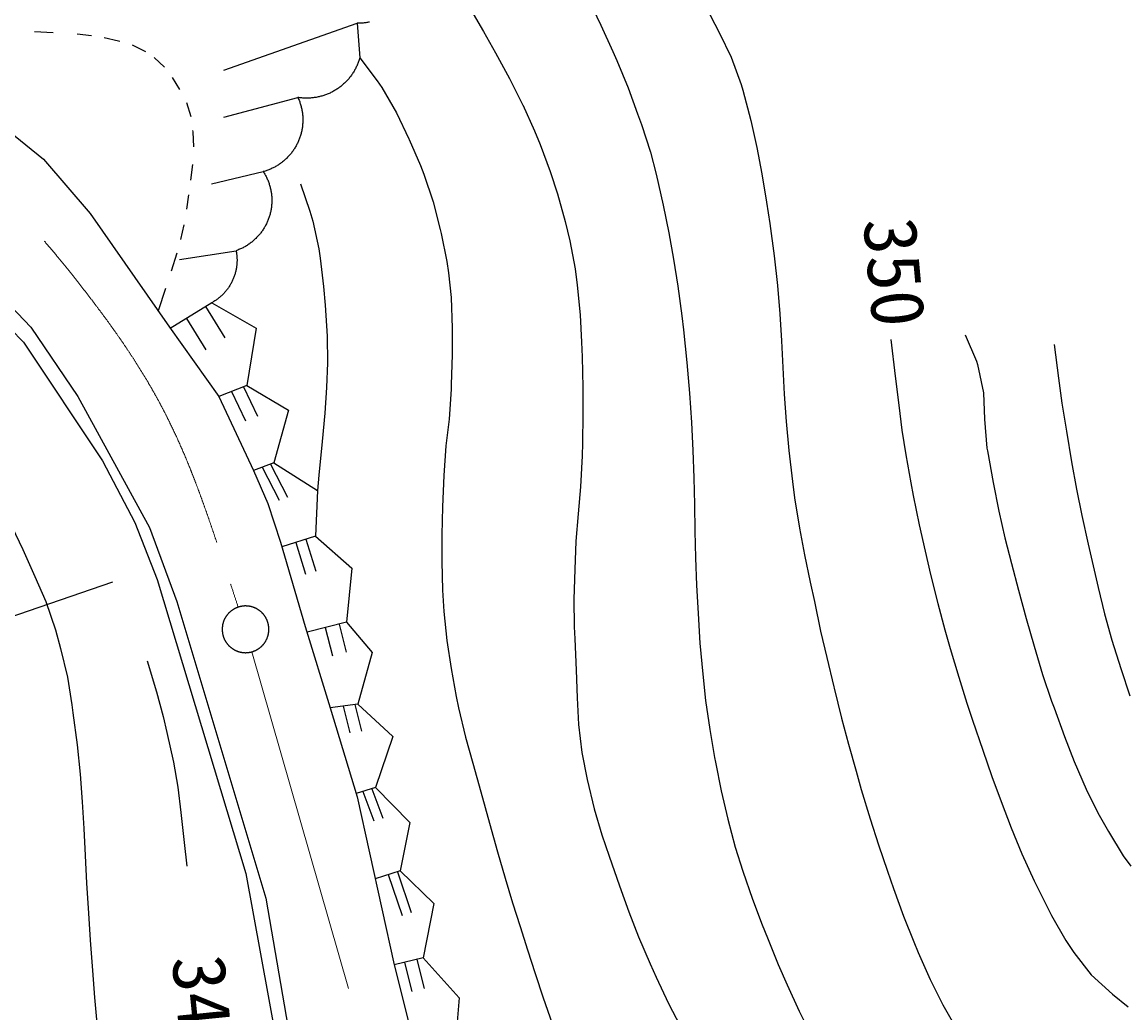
# Model space of a CAD drawing. Units: millimetres, scale not verified. Extents: x 40000 to 680000, y 20000 to 380000.
# Drawn here: x 167318 to 205104, y 261811 to 295755 of the extents above; entities that cross this region are included whole.
import ezdxf
from ezdxf.enums import TextEntityAlignment as Align

# ---------------------------------------------------------------- set-up
doc = ezdxf.new("R2010")
doc.units = ezdxf.units.MM
doc.header["$LTSCALE"] = 1000
doc.linetypes.add('CHAIN', pattern=[18.5, 12, -1.5, 3.5, -1.5])
for name, color, linetype, lineweight in [('M-BGD', 7, 'Continuous', 25), ('M-BMK', 2, 'CHAIN', 13), ('M-BMK-SRVR', 3, 'Continuous', 25)]:
    doc.layers.add(name, color=color, linetype=linetype, lineweight=lineweight)
doc.styles.add('ＭＳ ゴシック', font='')
doc.styles.get('ＭＳ ゴシック').set_extended_font_data('MS Gothic')

msp = doc.modelspace()

# ---------------------------------------------------------------- linework, layer by layer
at = {"layer": 'M-BGD'}
for p, q in [((174228, 294104), (178800, 295713)), ((178800, 295713), (178885, 294527)), ((167746, 295434), (168386, 295403)), ((169205, 295354), (169695, 295300)), ((171094, 294973), (171550, 294747)), ((171848, 294546), (172196, 294215)), ((172463, 293851), (172713, 293444)), ((164915, 293596), (168047, 291056)), ((172948, 292994), (173096, 292515)), ((174228, 292495), (176768, 293173)), ((168047, 291056), (169656, 289193)), ((173152, 290876), (173084, 290343)), ((173805, 290209), (175583, 290633)), ((173022, 289837), (172955, 289350)), ((163137, 289109), (167370, 284791)), ((163814, 289278), (167624, 285299)), ((169656, 289193), (172365, 285299)), ((172859, 288804), (172746, 288311)), ((172616, 287838), (172423, 287218)), ((172715, 287620), (174651, 287923)), ((172230, 286632), (171976, 285858)), ((173816, 286139), (172396, 285256)), ((173816, 286139), (175334, 285269)), ((173605, 286008), (174270, 284936)), ((167624, 285299), (169233, 282928)), ((172365, 285299), (174059, 282928)), ((172952, 285602), (173617, 284530)), ((175334, 285269), (175022, 283304)), ((167370, 284791), (170079, 280727)), ((175022, 283304), (174059, 282928)), ((174490, 283096), (174975, 282089)), ((174900, 283257), (175385, 282249)), ((175022, 283304), (176448, 282457)), ((169233, 282928), (171688, 278441)), ((174059, 282928), (175244, 280388)), ((176448, 282457), (175949, 280658)), ((170079, 280727), (171180, 278610)), ((175949, 280658), (175244, 280388)), ((175244, 280388), (175742, 279267)), ((175544, 280503), (176122, 279371)), ((175831, 280613), (176409, 279481)), ((175949, 280658), (177445, 279711)), ((177445, 279711), (177373, 278140)), ((175742, 279267), (176175, 277933)), ((171180, 278610), (171942, 276663)), ((171688, 278441), (172619, 275901)), ((177373, 278140), (176221, 277779)), ((177373, 278140), (178622, 277044)), ((176175, 277933), (177022, 275054)), ((176694, 277927), (177031, 276836)), ((177045, 278037), (177382, 276946)), ((178622, 277044), (178429, 275195)), ((171942, 276663), (174990, 266587)), ((172619, 275901), (175667, 265741)), ((178429, 275195), (177082, 274857)), ((178177, 275132), (178423, 274164)), ((178429, 275195), (179313, 274161)), ((177022, 275054), (177869, 272260)), ((177705, 275013), (177951, 274046)), ((179313, 274161), (178819, 272393)), ((178819, 272393), (177869, 272260)), ((177869, 272260), (178800, 269212)), ((178323, 272324), (178553, 271404)), ((178718, 272379), (178948, 271460)), ((178819, 272393), (180018, 271283)), ((180018, 271283), (179433, 269529)), ((179433, 269529), (178763, 269333)), ((179304, 269491), (179683, 268479)), ((179433, 269529), (180608, 268329)), ((178800, 269212), (180070, 263455)), ((178990, 269399), (179369, 268387)), ((180608, 268329), (180278, 266680)), ((174990, 266587), (176345, 259137)), ((180278, 266680), (179418, 266409)), ((179865, 266550), (180340, 265151)), ((180178, 266648), (180653, 265250)), ((180278, 266680), (181428, 265563)), ((175667, 265741), (176768, 259391)), ((181428, 265563), (181062, 263694)), ((181062, 263694), (180070, 263455)), ((180070, 263455), (180832, 260407)), ((180416, 263538), (180676, 262550)), ((180839, 263640), (181098, 262651)), ((181062, 263694), (182292, 262326)), ((182292, 262326), (182157, 260677))]:
    msp.add_line(p, q, dxfattribs=at)
for points in [[(186747, 296485), (187150, 295654), (187555, 294750), (187690, 294443), (188080, 293506), (188406, 292616), (188537, 292241), (188848, 291302), (189045, 290548), (189281, 289486), (189475, 288538), (189638, 287634), (189782, 286707), (189918, 285687), (189976, 285214), (190097, 284094), (190188, 283039), (190252, 282037), (190297, 281076), (190329, 280144), (190352, 279229), (190372, 278318), (190396, 277400), (190429, 276463), (190477, 275495), (190545, 274483), (190640, 273416), (190738, 272514), (190878, 271518), (191047, 270559), (191077, 270397), (191269, 269417), (191500, 268450), (191754, 267490), (192008, 266672), (192342, 265710), (192678, 264830), (192855, 264386), (193228, 263470), (193532, 262777), (193947, 261869), (194379, 260999)], [(190738, 296305), (191211, 295380), (191611, 294552), (191954, 293614), (192008, 293427), (192281, 292386), (192492, 291460), (192665, 290557), (192826, 289589), (192939, 288855), (193090, 287751), (193199, 286727), (193276, 285763), (193334, 284837), (193383, 283926), (193434, 283010), (193498, 282067), (193586, 281075), (193709, 280012), (193786, 279457), (193954, 278415), (194128, 277504), (194324, 276566), (194463, 275901), (194679, 274884), (194885, 273984), (195129, 272983), (195141, 272937), (195398, 271914), (195633, 271017), (195890, 270092), (196072, 269466), (196376, 268457), (196658, 267574), (196968, 266662), (197173, 266079), (197518, 265125), (197867, 264243), (198019, 263878), (198426, 262958), (198865, 262091), (198951, 261931), (199446, 261073)], [(182697, 296172), (183132, 295431), (183541, 294697), (184019, 293818), (184469, 292927), (184473, 292919), (184877, 292026), (185065, 291564), (185412, 290636), (185658, 289871), (185927, 288922), (186081, 288262), (186264, 287297), (186335, 286738), (186435, 285724), (186488, 284785), (186505, 284283), (186529, 283234), (186533, 282309), (186517, 281329), (186505, 280896), (186449, 279838), (186371, 278909), (186296, 277974), (186251, 277001), (186225, 275986), (186232, 275040), (186251, 274631), (186298, 273556), (186331, 272603), (186386, 271690), (186499, 270737), (186674, 269805), (186916, 268805), (187184, 267917), (187436, 267180), (187790, 266167), (188108, 265277), (188439, 264417), (188832, 263496), (189045, 263031), (189470, 262138), (189862, 261369)], [(179217, 295757), (179188, 295751), (179158, 295745), (179129, 295739), (179099, 295734), (179069, 295730), (179040, 295726), (179010, 295722), (178980, 295719), (178950, 295717), (178920, 295715), (178890, 295714), (178860, 295713), (178830, 295712), (178800, 295713)], [(170134, 295226), (170625, 295115), (170664, 295105)], [(178885, 294527), (178876, 294495), (178866, 294464), (178856, 294432), (178845, 294401), (178834, 294370), (178822, 294339), (178809, 294308), (178796, 294277), (178783, 294247), (178769, 294217), (178754, 294187), (178739, 294158), (178724, 294128), (178708, 294099), (178691, 294071), (178674, 294042), (178656, 294014), (178638, 293986), (178620, 293959), (178601, 293932), (178581, 293905), (178561, 293878), (178541, 293852), (178520, 293827), (178498, 293801), (178476, 293776), (178454, 293752), (178431, 293728), (178408, 293704), (178385, 293680), (178361, 293657), (178336, 293635), (178312, 293613), (178286, 293591), (178261, 293570), (178235, 293549), (178209, 293529), (178182, 293509), (178155, 293490), (178128, 293471), (178100, 293453), (178072, 293435), (178044, 293417), (178016, 293401), (177987, 293384), (177958, 293368), (177928, 293353), (177899, 293338), (177869, 293324), (177838, 293310), (177808, 293297), (177777, 293284), (177746, 293272), (177715, 293260), (177684, 293249), (177653, 293239), (177621, 293229), (177589, 293220), (177557, 293211), (177525, 293202), (177493, 293195), (177460, 293188), (177428, 293181), (177395, 293175), (177363, 293170), (177330, 293165), (177297, 293161), (177264, 293157), (177231, 293154), (177198, 293152), (177165, 293150), (177131, 293148), (177098, 293148), (177065, 293148), (177032, 293148), (176999, 293149), (176966, 293151), (176933, 293153), (176900, 293156), (176867, 293159), (176834, 293163), (176801, 293168), (176768, 293173)], [(178885, 294527), (179489, 293745), (179647, 293511), (180144, 292649), (180570, 291750), (180578, 291733), (180974, 290839), (181086, 290548), (181404, 289596), (181647, 288650), (181679, 288516), (181872, 287557), (181933, 287161), (182017, 286315), (182055, 285274), (182049, 284351), (182022, 283338), (182017, 283182), (181946, 282153), (181839, 281239), (181763, 280219), (181726, 279143), (181700, 278193), (181695, 277274), (181722, 276293), (181763, 275562), (181867, 274570), (182017, 273615), (182188, 272651), (182271, 272260), (182513, 271252), (182758, 270362), (183033, 269381), (183330, 268307), (183607, 267329), (183871, 266427), (184126, 265581), (184379, 264768), (184634, 263970), (184898, 263166), (185177, 262333), (185475, 261453)], [(176768, 293173), (176781, 293143), (176794, 293113), (176807, 293083), (176818, 293053), (176830, 293022), (176840, 292991), (176851, 292960), (176860, 292929), (176869, 292898), (176878, 292867), (176886, 292835), (176893, 292803), (176900, 292772), (176906, 292740), (176912, 292708), (176917, 292675), (176922, 292643), (176926, 292611), (176929, 292578), (176932, 292546), (176934, 292514), (176936, 292481), (176937, 292449), (176937, 292416), (176937, 292383), (176937, 292351), (176935, 292318), (176934, 292286), (176931, 292253), (176928, 292221), (176925, 292189), (176921, 292156), (176916, 292124), (176911, 292092), (176905, 292060), (176899, 292028), (176892, 291996), (176884, 291965), (176876, 291933), (176867, 291902), (176858, 291870), (176849, 291839), (176838, 291808), (176827, 291778), (176816, 291747), (176804, 291717), (176792, 291687), (176779, 291657), (176765, 291627), (176751, 291598), (176737, 291569), (176722, 291540), (176706, 291511), (176690, 291483), (176673, 291455), (176656, 291427), (176639, 291400), (176621, 291373), (176602, 291346), (176583, 291320), (176564, 291294), (176544, 291268), (176523, 291242), (176503, 291217), (176481, 291193), (176460, 291168), (176438, 291145), (176415, 291121), (176392, 291098), (176369, 291075), (176345, 291053), (176321, 291031), (176296, 291010), (176271, 290989), (176246, 290968), (176220, 290948), (176194, 290929), (176168, 290910), (176141, 290891), (176114, 290873), (176087, 290855), (176059, 290838), (176032, 290821), (176003, 290805), (175975, 290789), (175946, 290774), (175917, 290759), (175888, 290745), (175858, 290731), (175828, 290718), (175798, 290706), (175768, 290694), (175738, 290682), (175707, 290671), (175676, 290661), (175645, 290651), (175614, 290641), (175583, 290633)], [(173163, 292045), (173168, 291997), (173191, 291475)], [(175583, 290633), (175600, 290605), (175617, 290578), (175633, 290550), (175649, 290522), (175664, 290493), (175679, 290465), (175694, 290436), (175707, 290406), (175721, 290377), (175734, 290347), (175746, 290317), (175757, 290287), (175769, 290257), (175779, 290226), (175789, 290196), (175799, 290165), (175808, 290134), (175816, 290102), (175824, 290071), (175832, 290039), (175838, 290008), (175845, 289976), (175850, 289944), (175855, 289912), (175860, 289880), (175864, 289848), (175867, 289816), (175870, 289784), (175872, 289752), (175874, 289719), (175875, 289687), (175875, 289655), (175875, 289622), (175874, 289590), (175873, 289558), (175871, 289525), (175869, 289493), (175866, 289461), (175863, 289429), (175859, 289397), (175854, 289365), (175849, 289333), (175843, 289301), (175837, 289269), (175830, 289238), (175822, 289206), (175814, 289175), (175805, 289144), (175796, 289113), (175787, 289082), (175776, 289051), (175766, 289021), (175754, 288991), (175742, 288960), (175730, 288931), (175717, 288901), (175704, 288872), (175690, 288842), (175675, 288813), (175660, 288785), (175645, 288756), (175629, 288728), (175612, 288701), (175595, 288673), (175578, 288646), (175560, 288619), (175541, 288592), (175523, 288566), (175503, 288540), (175483, 288515), (175463, 288490), (175442, 288465), (175421, 288440), (175400, 288416), (175378, 288392), (175355, 288369), (175332, 288346), (175309, 288324), (175286, 288302), (175261, 288280), (175237, 288259), (175212, 288238), (175187, 288218), (175162, 288198), (175136, 288178), (175110, 288159), (175083, 288141), (175056, 288123), (175029, 288105), (175002, 288088), (174974, 288072), (174946, 288056), (174918, 288040), (174889, 288025), (174860, 288011), (174831, 287997), (174802, 287983), (174772, 287970), (174742, 287958), (174712, 287946), (174682, 287934), (174651, 287923)], [(176853, 290209), (177183, 289273), (177276, 288939), (177483, 287984), (177530, 287669), (177645, 286692), (177699, 286061), (177766, 284999), (177781, 284084), (177753, 283231), (177690, 282360), (177601, 281387), (177491, 280230), (177445, 279711)], [(174651, 287923), (174657, 287894), (174662, 287865), (174666, 287836), (174670, 287806), (174674, 287777), (174677, 287747), (174679, 287717), (174681, 287688), (174682, 287658), (174683, 287628), (174683, 287599), (174683, 287569), (174682, 287539), (174681, 287510), (174679, 287480), (174676, 287450), (174674, 287421), (174670, 287391), (174666, 287362), (174662, 287333), (174657, 287303), (174651, 287274), (174645, 287245), (174638, 287216), (174631, 287187), (174624, 287159), (174615, 287130), (174607, 287102), (174598, 287073), (174588, 287045), (174578, 287017), (174567, 286990), (174556, 286962), (174545, 286935), (174532, 286908), (174520, 286881), (174507, 286854), (174493, 286828), (174479, 286802), (174465, 286776), (174450, 286750), (174434, 286725), (174419, 286699), (174402, 286675), (174386, 286650), (174368, 286626), (174351, 286602), (174333, 286578), (174314, 286555), (174296, 286532), (174276, 286509), (174257, 286487), (174237, 286465), (174216, 286444), (174195, 286423), (174174, 286402), (174153, 286381), (174131, 286361), (174108, 286342), (174086, 286322), (174063, 286304), (174039, 286285), (174016, 286267), (173992, 286250), (173968, 286233), (173943, 286216), (173918, 286200), (173893, 286184), (173868, 286168), (173842, 286153), (173816, 286139)], [(199628, 285045), (200014, 284138), (200051, 284029), (200261, 283053), (200295, 282152), (200374, 281162), (200390, 281065), (200591, 279981), (200789, 279003), (200994, 278091), (201213, 277202), (201454, 276293), (201725, 275323), (201999, 274377), (202285, 273409), (202590, 272496), (202676, 272260), (203033, 271285), (203361, 270423), (203773, 269473), (203777, 269466), (204219, 268587), (204539, 268027), (205040, 267188), (205301, 266841)], [(197088, 284875), (197235, 283626), (197352, 282632), (197465, 281773), (197595, 280927), (197766, 279973), (197850, 279541), (198056, 278532), (198256, 277626), (198443, 276832), (198689, 275837), (198934, 274938), (199120, 274292), (199408, 273310), (199686, 272418), (199882, 271837), (200233, 270815), (200547, 269912), (200859, 269050), (201209, 268149), (201575, 267265), (201990, 266339), (202414, 265490), (202591, 265148), (203075, 264296), (203353, 263878), (203946, 263116), (204673, 262453), (205216, 262015)], [(202676, 284706), (202824, 283559), (202947, 282704), (203099, 281743), (203276, 280685), (203447, 279756), (203630, 278851), (203846, 277867), (203946, 277425), (204185, 276389), (204408, 275482), (204660, 274579), (204962, 273615), (205274, 272670)], [(166970, 278470), (167347, 277684), (167758, 276759), (168132, 275901)], [(168132, 275901), (168461, 274929), (168640, 274292), (168870, 273309), (169025, 272362), (169063, 272091), (169204, 270991), (169305, 269985), (169378, 269041), (169433, 268126), (169480, 267207), (169528, 266252), (169589, 265228), (169656, 264301), (169735, 263262), (169805, 262341), (169894, 261333)], [(171603, 273869), (171928, 272808), (172148, 271966), (172281, 271413), (172502, 270403), (172650, 269544), (172762, 268678), (172872, 267649), (172958, 266841)]]:
    msp.add_lwpolyline(points, dxfattribs=at)
at = {"layer": 'M-BMK'}
msp.add_line((175195, 274183), (180807, 254581), dxfattribs=at)
msp.add_open_spline([(152401, 297516), (157540, 295825), (159784, 295298), (163600, 292362), (166382, 290222), (167800, 288769), (169911, 285965), (172611, 282378), (173226, 280245), (174722, 275715)], degree=3, knots=[0, 0, 0, 0, 1, 1, 1, 2, 2, 2, 3, 3, 3, 3], dxfattribs=at)
at = {"layer": 'M-BMK-SRVR'}
msp.add_line((145274, 267906), (170429, 276583), dxfattribs=at)
msp.add_lwpolyline([(175774, 274952), (175774, 274966), (175774, 274980), (175773, 274994), (175772, 275008), (175771, 275022), (175770, 275036), (175768, 275050), (175767, 275064), (175764, 275078), (175762, 275092), (175760, 275105), (175757, 275119), (175754, 275133), (175750, 275146), (175747, 275160), (175743, 275173), (175739, 275187), (175735, 275200), (175731, 275213), (175726, 275227), (175721, 275240), (175716, 275253), (175710, 275266), (175705, 275278), (175699, 275291), (175693, 275304), (175687, 275316), (175680, 275329), (175674, 275341), (175667, 275353), (175659, 275365), (175652, 275377), (175645, 275389), (175637, 275401), (175629, 275412), (175621, 275424), (175612, 275435), (175604, 275446), (175595, 275457), (175586, 275468), (175577, 275478), (175568, 275489), (175558, 275499), (175549, 275509), (175539, 275519), (175529, 275529), (175519, 275539), (175508, 275548), (175498, 275557), (175487, 275566), (175476, 275575), (175465, 275584), (175454, 275592), (175443, 275601), (175431, 275609), (175420, 275617), (175408, 275624), (175396, 275632), (175384, 275639), (175372, 275646), (175360, 275653), (175348, 275660), (175335, 275666), (175323, 275672), (175310, 275678), (175297, 275684), (175285, 275690), (175272, 275695), (175259, 275700), (175245, 275705), (175232, 275710), (175219, 275714), (175206, 275718), (175192, 275722), (175179, 275726), (175165, 275729), (175151, 275732), (175138, 275735), (175124, 275738), (175110, 275741), (175096, 275743), (175083, 275745), (175069, 275747), (175055, 275748), (175041, 275749), (175027, 275751), (175013, 275751), (174999, 275752), (174985, 275752), (174971, 275752), (174957, 275752), (174943, 275752), (174929, 275751), (174915, 275750), (174901, 275749), (174887, 275747), (174873, 275746), (174859, 275744), (174845, 275742), (174832, 275739), (174818, 275737), (174804, 275734), (174791, 275731), (174777, 275727), (174763, 275724), (174750, 275720), (174736, 275716), (174723, 275712), (174710, 275707), (174697, 275703), (174684, 275698), (174671, 275692), (174658, 275687), (174645, 275681), (174632, 275675), (174620, 275669), (174607, 275663), (174595, 275656), (174582, 275650), (174570, 275643), (174558, 275636), (174546, 275628), (174535, 275621), (174523, 275613), (174512, 275605), (174500, 275597), (174489, 275588), (174478, 275580), (174467, 275571), (174456, 275562), (174446, 275553), (174435, 275543), (174425, 275534), (174415, 275524), (174405, 275514), (174395, 275504), (174386, 275494), (174376, 275484), (174367, 275473), (174358, 275462), (174349, 275451), (174341, 275440), (174332, 275429), (174324, 275418), (174316, 275406), (174308, 275395), (174300, 275383), (174293, 275371), (174286, 275359), (174279, 275347), (174272, 275335), (174265, 275323), (174259, 275310), (174253, 275298), (174247, 275285), (174241, 275272), (174236, 275259), (174230, 275246), (174225, 275233), (174221, 275220), (174216, 275207), (174212, 275193), (174207, 275180), (174204, 275167), (174200, 275153), (174197, 275140), (174193, 275126), (174191, 275112), (174188, 275098), (174185, 275085), (174183, 275071), (174181, 275057), (174180, 275043), (174178, 275029), (174177, 275015), (174176, 275001), (174175, 274987), (174175, 274973), (174174, 274959), (174174, 274945), (174175, 274931), (174175, 274917), (174176, 274903), (174177, 274889), (174178, 274875), (174180, 274861), (174181, 274848), (174183, 274834), (174185, 274820), (174188, 274806), (174191, 274792), (174193, 274779), (174197, 274765), (174200, 274751), (174204, 274738), (174207, 274724), (174212, 274711), (174216, 274698), (174221, 274684), (174225, 274671), (174230, 274658), (174236, 274645), (174241, 274632), (174247, 274620), (174253, 274607), (174259, 274594), (174265, 274582), (174272, 274570), (174279, 274557), (174286, 274545), (174293, 274533), (174300, 274521), (174308, 274510), (174316, 274498), (174324, 274487), (174332, 274475), (174341, 274464), (174349, 274453), (174358, 274442), (174367, 274431), (174376, 274421), (174386, 274411), (174395, 274400), (174405, 274390), (174415, 274380), (174425, 274371), (174435, 274361), (174446, 274352), (174456, 274343), (174467, 274334), (174478, 274325), (174489, 274316), (174500, 274308), (174512, 274300), (174523, 274292), (174535, 274284), (174546, 274276), (174558, 274269), (174570, 274262), (174582, 274255), (174595, 274248), (174607, 274242), (174620, 274235), (174632, 274229), (174645, 274223), (174658, 274218), (174671, 274212), (174684, 274207), (174697, 274202), (174710, 274197), (174723, 274193), (174736, 274188), (174750, 274184), (174763, 274181), (174777, 274177), (174791, 274174), (174804, 274171), (174818, 274168), (174832, 274165), (174845, 274163), (174859, 274161), (174873, 274159), (174887, 274157), (174901, 274156), (174915, 274154), (174929, 274154), (174943, 274153), (174957, 274152), (174971, 274152), (174985, 274152), (174999, 274153), (175013, 274153), (175027, 274154), (175041, 274155), (175055, 274156), (175069, 274158), (175083, 274160), (175096, 274162), (175110, 274164), (175124, 274166), (175138, 274169), (175151, 274172), (175165, 274175), (175179, 274179), (175192, 274182), (175206, 274186), (175219, 274191), (175232, 274195), (175245, 274200), (175259, 274204), (175272, 274210), (175285, 274215), (175297, 274220), (175310, 274226), (175323, 274232), (175335, 274238), (175348, 274245), (175360, 274251), (175372, 274258), (175384, 274265), (175396, 274273), (175408, 274280), (175420, 274288), (175431, 274296), (175443, 274304), (175454, 274312), (175465, 274321), (175476, 274329), (175487, 274338), (175498, 274347), (175508, 274356), (175519, 274366), (175529, 274376), (175539, 274385), (175549, 274395), (175558, 274405), (175568, 274416), (175577, 274426), (175586, 274437), (175595, 274448), (175604, 274459), (175612, 274470), (175621, 274481), (175629, 274492), (175637, 274504), (175645, 274515), (175652, 274527), (175659, 274539), (175667, 274551), (175674, 274563), (175680, 274576), (175687, 274588), (175693, 274601), (175699, 274613), (175705, 274626), (175710, 274639), (175716, 274652), (175721, 274665), (175726, 274678), (175731, 274691), (175735, 274704), (175739, 274718), (175743, 274731), (175747, 274745), (175750, 274758), (175754, 274772), (175757, 274785), (175760, 274799), (175762, 274813), (175764, 274827), (175767, 274841), (175768, 274854), (175770, 274868), (175771, 274882), (175772, 274896), (175773, 274910), (175774, 274924), (175774, 274938)], close=True, dxfattribs=at)

# ---------------------------------------------------------------- texts
at = {"layer": 'M-BGD', "style": 'ＭＳ ゴシック'}
for s, rotation, p in [('350', 275.148, (195756, 287058)), ('340', 275.727, (172086, 261780))]:
    msp.add_text(s, height=1833, rotation=rotation, dxfattribs=at).set_placement(p, align=Align.BOTTOM_CENTER)

doc.saveas('drawing.dxf')
